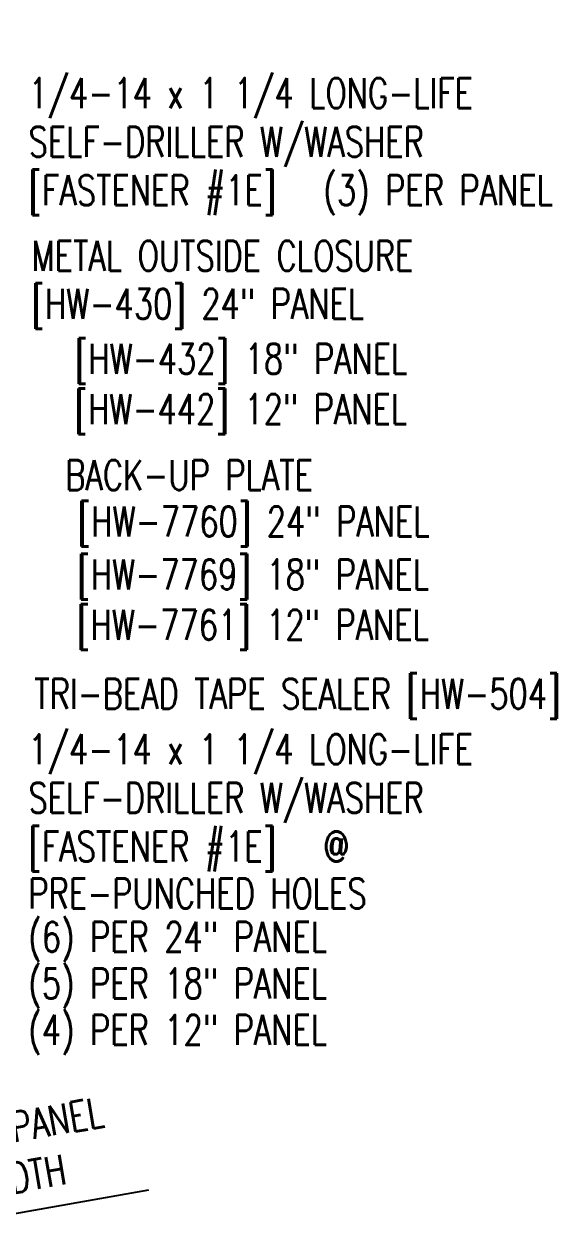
# Model space of a CAD drawing. Header units: inches. Extents: x 5.5 to 40.9, y 12.7 to 45.6.
# Drawn here: x 34.11 to 40.77, y 14.77 to 29.92 of the extents above; entities that cross this region are included whole.
import ezdxf
from ezdxf.enums import TextEntityAlignment as Align

# ---------------------------------------------------------------- set-up
doc = ezdxf.new("R2010")
doc.units = ezdxf.units.IN
doc.header["$MEASUREMENT"] = 0
doc.layers.add('STLA', color=12, linetype='Continuous')
doc.layers.add('TEXT', color=2, linetype='Continuous')
doc.styles.add('TEXT1', font='ROMANS.shx', dxfattribs={"width": 0.75, "height": 0.375})

# ---------------------------------------------------------------- blocks, each defined once
blk = doc.blocks.new('FD-F1e')
at = {"layer": 'TEXT', "style": 'TEXT1', "width": 0.75}
for s, p in [('1/4-14 x 1 1/4 LONG-LIFE', (0.0047, -0.0408)), ('SELF-DRILLER W/WASHER', (0.0047, -0.1926)), ('[FASTENER #1E]', (0.0047, -0.3444))]:
    blk.add_text(s, height=0.09375, dxfattribs=at).set_placement(p)
blk.add_attdef('(QUANTITY)', (0.9263, -0.3444), '', height=0.0938, dxfattribs=at)
at = {"layer": 'TEXT', "style": 'TEXT1', "flags": 1}
for tag, p in [('Color', (0.0245, -0.5337)), ('Calc', (0.0245, -0.5337)), ('Opt1', (0.0245, -0.5337)), ('Opt2', (0.0245, -0.5337)), ('Opt3', (0.0245, -0.5337)), ('Description', (0.0245, -0.5337)), ('Multiple', (0.0245, -0.5337)), ('Part', (0.0245, -0.5337)), ('Spare1', (0.0245, -0.7212)), ('Spare2', (0.0245, -0.7212)), ('Spare3', (0.0245, -0.7212)), ('Spare4', (0.0245, -0.7212)), ('Spare5', (0.0245, -0.7212)), ('Spare6', (0.0245, -0.7212)), ('Spare7', (0.0245, -0.7212)), ('Spare8', (0.0245, -0.7212)), ('Spare9', (0.0245, -0.7212)), ('Spare10', (0.0245, -0.7212))]:
    blk.add_attdef(tag, p, '', height=0.0938, dxfattribs=at)
blk = doc.blocks.new('dsc-HW-430')
at = {"layer": 'TEXT', "style": 'TEXT1', "width": 0.75}
for s, p in [('METAL OUTSIDE CLOSURE', (0, 0)), ('[HW-430] 24" PANEL', (0, -0.6))]:
    blk.add_text(s, height=0.375, dxfattribs=at).set_placement(p)
at = {"layer": 'TEXT', "style": 'TEXT1', "flags": 1}
for tag, p in [('COLOR', (0, -1.2)), ('CALC', (0, -1.2)), ('OPT1', (0, -1.2)), ('OPT2', (0, -1.2)), ('OPT3', (0, -1.2)), ('GAGE', (0, -1.2)), ('SHPLN', (0, -1.2)), ('PART', (0, -1.2)), ('DESCRIPTION', (0, -1.2)), ('MULTIPLE', (0, -1.2)), ('SPARE1', (0, -1.8)), ('SPARE2', (0, -1.8)), ('SPARE3', (0, -1.8)), ('SPARE4', (0, -1.8)), ('SPARE5', (0, -1.8)), ('SPARE6', (0, -1.8)), ('SPARE7', (0, -1.8)), ('SPARE8', (0, -1.8)), ('SPARE9', (0, -1.8)), ('SPARE10', (0, -1.8))]:
    blk.add_attdef(tag, p, '', height=0.375, dxfattribs=at)
blk = doc.blocks.new('Z8X25')
at = {"layer": 'STLA'}
blk.add_lwpolyline([(-1.652, 0.753), (-1.139, 0.142, 0.221695), (-0.995, 0.075), (0.995, 0.075, 0.414214), (1.183, 0.262), (1.183, 4), (1.183, 7.738, -0.414214), (1.445, 8), (3.186, 8, -0.221695), (3.386, 7.906), (3.899, 7.295), (3.842, 7.247), (3.329, 7.858, 0.221695), (3.186, 7.925), (1.445, 7.925, 0.414214), (1.257, 7.738), (1.257, 4), (1.257, 0.262, -0.414214), (0.995, 0), (-0.995, 0, -0.221695), (-1.196, 0.094), (-1.709, 0.705)], format="xyb", close=True, dxfattribs=at)

msp = doc.modelspace()

# ---------------------------------------------------------------- linework, layer by layer
at = {"layer": 'STLA', "color": 7}
msp.add_line((32.40713, 14.77289), (35.66491, 15.34732), dxfattribs=at)

# ---------------------------------------------------------------- block references
msp.add_blockref('dsc-HW-430', (34.20003, 26.8353))
at = {"layer": 'STLA', "xscale": -1, "rotation": 270}
msp.add_blockref('Z8X25', (30.77027, 28.86381), dxfattribs=at)
at = {"layer": 'TEXT', "xscale": 4, "yscale": 4, "zscale": 4}
for p, values in [((34.14318, 29.03209), {'(QUANTITY)': '(3) PER PANEL'}), ((34.14177, 20.82932), {'(QUANTITY)': '@'})]:
    msp.add_blockref('FD-F1e', p, dxfattribs=at).add_auto_attribs(values)

# ---------------------------------------------------------------- texts
at = {"layer": 'STLA', "color": 2, "insert": (34.02888, 15.82042), "char_height": 0.375, "attachment_point": 5, "rotation": 10, "style": 'TEXT1'}
msp.add_mtext('\\A1;WALL PANEL\\PWIDTH', dxfattribs=at)
at = {"layer": 'TEXT', "style": 'TEXT1', "width": 0.75}
for s, p in [('[HW-432] 18" PANEL', (38.89946, 25.5479)), ('[HW-442] 12" PANEL', (38.89643, 24.9183)), ('BACK-UP PLATE', (37.71843, 24.09434)), ('[HW-7760] 24" PANEL', (39.17675, 23.51398)), ('[HW-7769] 18" PANEL', (39.17136, 22.85255)), ('[HW-7761] 12" PANEL', (39.16833, 22.22295))]:
    msp.add_text(s, height=0.375, dxfattribs=at).set_placement(p, align=Align.RIGHT)
for s, p in [('TRI-BEAD TAPE SEALER [HW-504]', (34.23242, 21.36055)), ('PRE-PUNCHED HOLES', (34.15876, 18.86538)), ('(6) PER 24" PANEL', (34.15876, 18.32102)), ('(5) PER 18" PANEL', (34.15876, 17.7394)), ('(4) PER 12" PANEL', (34.15876, 17.15777))]:
    msp.add_text(s, height=0.375, dxfattribs=at).set_placement(p)

doc.saveas('drawing.dxf')
